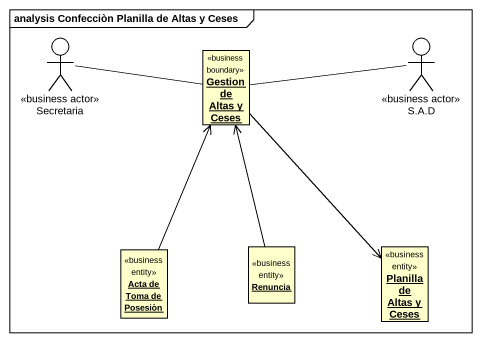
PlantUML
@startuml
mainframe analysis Confecciòn Planilla de Altas y Ceses
allowmixing
hide circle
hide empty members
actor Secretaria <<business actor>>
object "Gestion de Altas y Ceses" as Gestion_de_Altas_y_Ceses <<business boundary>>
actor "S.A.D" as S_A_D <<business actor>>
object "Acta de Toma de Posesiòn" as Acta_de_Toma_de_Posesiòn <<business entity>>
object Renuncia <<business entity>>
object "Planilla de Altas y Ceses" as Planilla_de_Altas_y_Ceses <<business entity>>
Gestion_de_Altas_y_Ceses -left- Secretaria
Gestion_de_Altas_y_Ceses -right- S_A_D
Gestion_de_Altas_y_Ceses <-- Acta_de_Toma_de_Posesiòn
Gestion_de_Altas_y_Ceses <-- Renuncia
Gestion_de_Altas_y_Ceses --> Planilla_de_Altas_y_Ceses
@enduml
